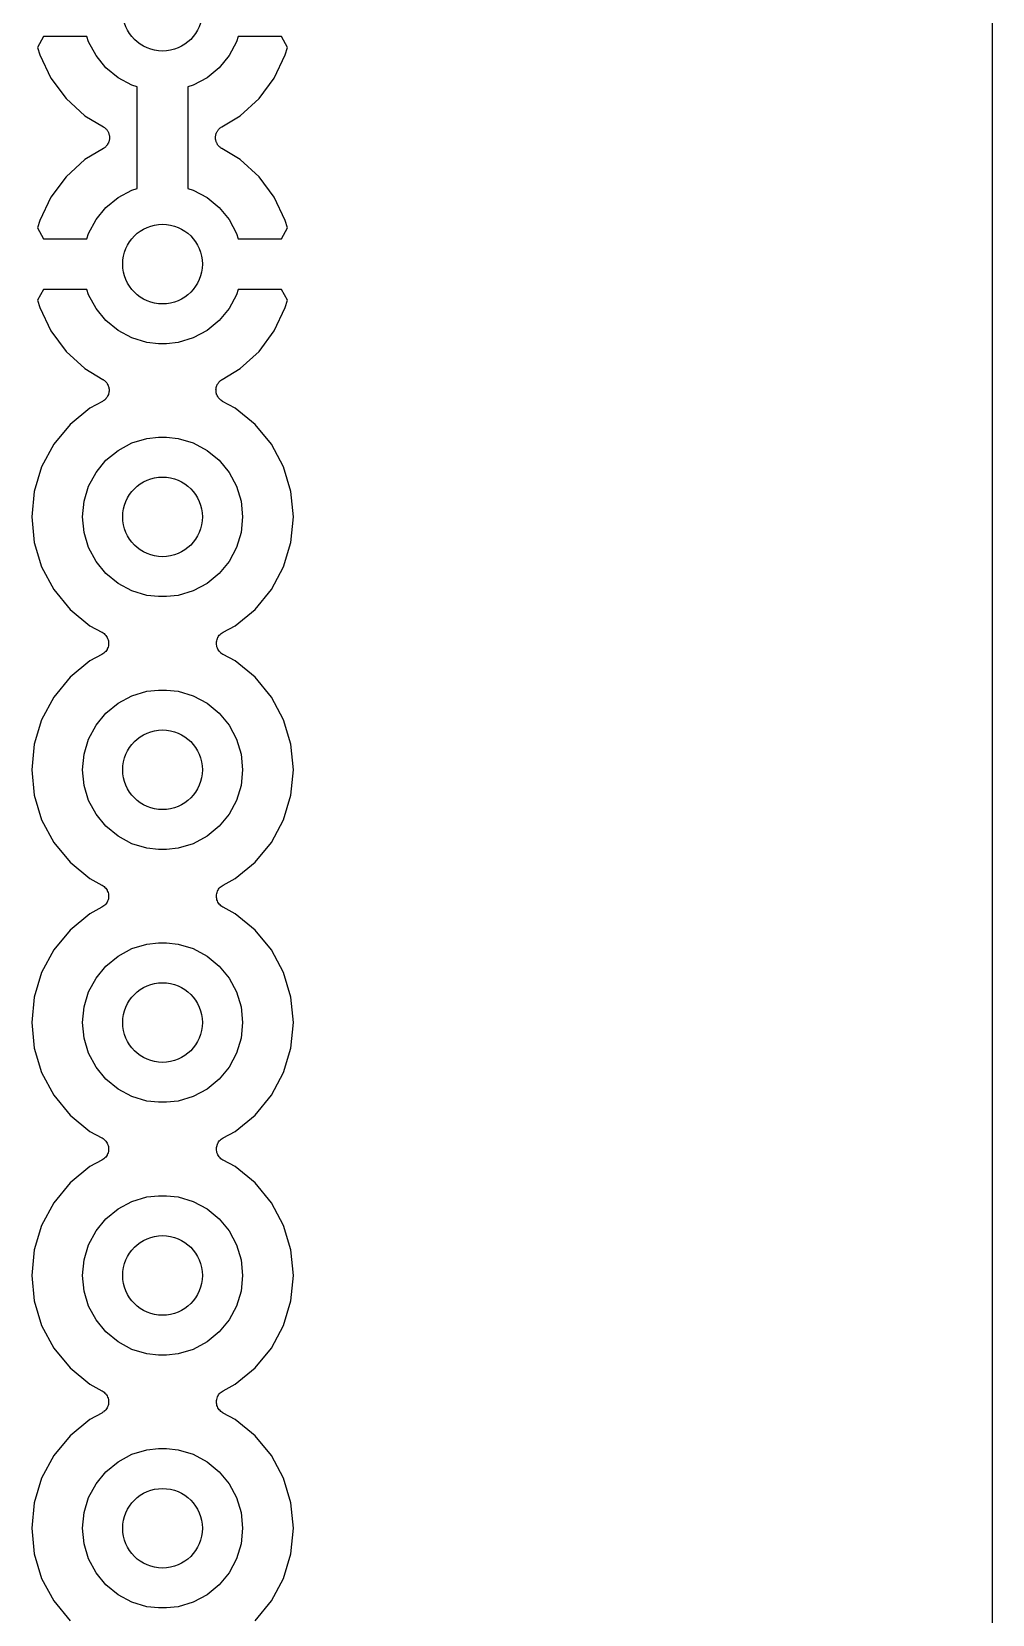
# Model space of a CAD drawing. Extents: x 102 to 177, y -151 to -48.
# Drawn here: x 167.6 to 177.24, y -106.27 to -90.38 of the extents above; entities that cross this region are included whole.
import ezdxf

# ---------------------------------------------------------------- set-up
doc = ezdxf.new("R2010")
doc.units = 0
doc.layers.add('BLACK', color=7, linetype='CONTINUOUS')

msp = doc.modelspace()

# ---------------------------------------------------------------- linework, layer by layer
at = {"layer": 'BLACK', "linetype": 'CONTINUOUS'}
for p, q in [((177.242, -47.675), (177.242, -150.445)), ((167.715, -90.424), (167.655, -90.5333)), ((168.151, -90.424), (167.715, -90.424)), ((168.167, -90.4776), (168.151, -90.424)), ((169.669, -90.424), (169.653, -90.4776)), ((170.105, -90.424), (169.669, -90.424)), ((170.165, -90.5333), (170.105, -90.424)), ((167.655, -90.5333), (167.678, -90.6073)), ((167.678, -90.6073), (167.788, -90.8418)), ((168.242, -90.6166), (168.167, -90.4776)), ((168.342, -90.7384), (168.242, -90.6166)), ((169.578, -90.6166), (169.478, -90.7384)), ((169.653, -90.4776), (169.578, -90.6166)), ((170.032, -90.8418), (170.142, -90.6073)), ((170.142, -90.6073), (170.165, -90.5333)), ((168.463, -90.8384), (168.342, -90.7384)), ((169.478, -90.7384), (169.357, -90.8384)), ((167.788, -90.8418), (167.941, -91.0477)), ((168.602, -90.9127), (168.463, -90.8384)), ((168.656, -90.9289), (168.602, -90.9127)), ((168.656, -91.9511), (168.656, -90.9289)), ((169.218, -90.9127), (169.164, -90.9289)), ((169.164, -90.9289), (169.164, -91.9511)), ((169.357, -90.8384), (169.218, -90.9127)), ((169.879, -91.0477), (170.032, -90.8418)), ((167.941, -91.0477), (168.131, -91.2199)), ((169.689, -91.2199), (169.879, -91.0477)), ((168.131, -91.2199), (168.316, -91.3311)), ((169.504, -91.3311), (169.689, -91.2199)), ((168.316, -91.3311), (168.318, -91.332)), ((168.318, -91.332), (168.322, -91.3356)), ((168.322, -91.3356), (168.327, -91.3386)), ((168.327, -91.3386), (168.332, -91.3431)), ((168.332, -91.3431), (168.338, -91.347)), ((168.338, -91.347), (168.341, -91.3515)), ((168.341, -91.3515), (168.346, -91.3554)), ((168.346, -91.3554), (168.35, -91.3607)), ((168.35, -91.3607), (168.354, -91.3656)), ((168.354, -91.3656), (168.357, -91.3707)), ((168.357, -91.3707), (168.36, -91.3754)), ((168.36, -91.3754), (168.363, -91.3814)), ((168.363, -91.3814), (168.366, -91.387)), ((168.366, -91.387), (168.368, -91.3926)), ((168.368, -91.3926), (168.371, -91.3979)), ((168.371, -91.3979), (168.372, -91.4043)), ((168.372, -91.4043), (168.374, -91.4105)), ((168.374, -91.4105), (168.375, -91.4163)), ((168.375, -91.4163), (168.377, -91.422)), ((169.444, -91.4202), (169.445, -91.4146)), ((169.445, -91.4146), (169.446, -91.4087)), ((169.446, -91.4087), (169.448, -91.4026)), ((169.448, -91.4026), (169.45, -91.3962)), ((169.45, -91.3962), (169.452, -91.391)), ((169.452, -91.391), (169.454, -91.3854)), ((169.454, -91.3854), (169.458, -91.3798)), ((169.458, -91.3798), (169.461, -91.3739)), ((169.461, -91.3739), (169.464, -91.3692)), ((169.464, -91.3692), (169.467, -91.3642)), ((169.467, -91.3642), (169.472, -91.3594)), ((169.472, -91.3594), (169.475, -91.3541)), ((169.475, -91.3541), (169.48, -91.3502)), ((169.48, -91.3502), (169.484, -91.3458)), ((169.484, -91.3458), (169.489, -91.3419)), ((169.489, -91.3419), (169.494, -91.3376)), ((169.494, -91.3376), (169.499, -91.3346)), ((169.499, -91.3346), (169.504, -91.3311)), ((168.316, -91.5489), (168.131, -91.6601)), ((168.321, -91.5454), (168.316, -91.5489)), ((168.326, -91.5424), (168.321, -91.5454)), ((168.331, -91.538), (168.326, -91.5424)), ((168.336, -91.5342), (168.331, -91.538)), ((168.34, -91.5298), (168.336, -91.5342)), ((168.345, -91.5259), (168.34, -91.5298)), ((168.348, -91.5206), (168.345, -91.5259)), ((168.353, -91.5158), (168.348, -91.5206)), ((168.356, -91.5108), (168.353, -91.5158)), ((168.359, -91.5061), (168.356, -91.5108)), ((168.362, -91.5002), (168.359, -91.5061)), ((168.366, -91.4946), (168.362, -91.5002)), ((168.368, -91.489), (168.366, -91.4946)), ((168.37, -91.4838), (168.368, -91.489)), ((168.372, -91.4774), (168.37, -91.4838)), ((168.374, -91.4713), (168.372, -91.4774)), ((168.375, -91.4654), (168.374, -91.4713)), ((168.376, -91.4598), (168.375, -91.4654)), ((168.377, -91.4532), (168.376, -91.4598)), ((168.377, -91.422), (168.377, -91.4285)), ((168.377, -91.4285), (168.378, -91.435)), ((168.378, -91.4468), (168.377, -91.4532)), ((168.378, -91.435), (168.378, -91.4409)), ((168.378, -91.4409), (168.378, -91.4468)), ((169.442, -91.4332), (169.443, -91.4268)), ((169.442, -91.4391), (169.442, -91.4332)), ((169.442, -91.445), (169.442, -91.4391)), ((169.443, -91.4515), (169.442, -91.445)), ((169.443, -91.4268), (169.444, -91.4202)), ((169.443, -91.458), (169.443, -91.4515)), ((169.445, -91.4637), (169.443, -91.458)), ((169.445, -91.4695), (169.445, -91.4637)), ((169.448, -91.4757), (169.445, -91.4695)), ((169.449, -91.4821), (169.448, -91.4757)), ((169.452, -91.4874), (169.449, -91.4821)), ((169.454, -91.493), (169.452, -91.4874)), ((169.457, -91.4986), (169.454, -91.493)), ((169.46, -91.5046), (169.457, -91.4986)), ((169.463, -91.5093), (169.46, -91.5046)), ((169.466, -91.5144), (169.463, -91.5093)), ((169.47, -91.5193), (169.466, -91.5144)), ((169.474, -91.5246), (169.47, -91.5193)), ((169.479, -91.5285), (169.474, -91.5246)), ((169.482, -91.533), (169.479, -91.5285)), ((169.488, -91.5369), (169.482, -91.533)), ((169.493, -91.5414), (169.488, -91.5369)), ((169.498, -91.5444), (169.493, -91.5414)), ((169.502, -91.548), (169.498, -91.5444)), ((169.504, -91.5489), (169.502, -91.548)), ((169.689, -91.6601), (169.504, -91.5489)), ((168.131, -91.6601), (167.941, -91.8323)), ((169.879, -91.8323), (169.689, -91.6601)), ((167.941, -91.8323), (167.788, -92.0382)), ((170.032, -92.0382), (169.879, -91.8323)), ((167.788, -92.0382), (167.678, -92.2727)), ((168.342, -92.1416), (168.463, -92.0416)), ((168.463, -92.0416), (168.602, -91.9673)), ((168.602, -91.9673), (168.656, -91.9511)), ((169.164, -91.9511), (169.218, -91.9673)), ((169.218, -91.9673), (169.357, -92.0416)), ((169.357, -92.0416), (169.478, -92.1416)), ((170.142, -92.2727), (170.032, -92.0382)), ((168.242, -92.2634), (168.342, -92.1416)), ((169.478, -92.1416), (169.578, -92.2634)), ((167.678, -92.2727), (167.655, -92.3467)), ((167.655, -92.3467), (167.715, -92.456)), ((168.167, -92.4024), (168.242, -92.2634)), ((169.578, -92.2634), (169.653, -92.4024)), ((170.105, -92.456), (170.165, -92.3467)), ((170.165, -92.3467), (170.142, -92.2727)), ((167.715, -92.456), (168.151, -92.456)), ((168.151, -92.456), (168.167, -92.4024)), ((169.653, -92.4024), (169.669, -92.456)), ((169.669, -92.456), (170.105, -92.456)), ((167.715, -92.964), (167.655, -93.0733)), ((168.151, -92.964), (167.715, -92.964)), ((168.167, -93.0176), (168.151, -92.964)), ((169.669, -92.964), (169.653, -93.0176)), ((170.105, -92.964), (169.669, -92.964)), ((170.165, -93.0733), (170.105, -92.964)), ((167.655, -93.0733), (167.678, -93.1473)), ((167.678, -93.1473), (167.788, -93.3818)), ((168.242, -93.1566), (168.167, -93.0176)), ((168.342, -93.2784), (168.242, -93.1566)), ((169.578, -93.1566), (169.478, -93.2784)), ((169.653, -93.0176), (169.578, -93.1566)), ((170.032, -93.3818), (170.142, -93.1473)), ((170.142, -93.1473), (170.165, -93.0733)), ((168.463, -93.3784), (168.342, -93.2784)), ((169.478, -93.2784), (169.357, -93.3784)), ((167.788, -93.3818), (167.941, -93.5877)), ((168.602, -93.4527), (168.463, -93.3784)), ((168.753, -93.4984), (168.602, -93.4527)), ((169.218, -93.4527), (169.067, -93.4984)), ((169.357, -93.3784), (169.218, -93.4527)), ((169.879, -93.5877), (170.032, -93.3818)), ((167.941, -93.5877), (168.131, -93.7599)), ((168.871, -93.51), (168.753, -93.4984)), ((168.949, -93.51), (168.871, -93.51)), ((169.067, -93.4984), (168.949, -93.51)), ((169.689, -93.7599), (169.879, -93.5877)), ((168.131, -93.7599), (168.312, -93.8685)), ((169.508, -93.8685), (169.689, -93.7599)), ((168.312, -93.8685), (168.314, -93.8694)), ((168.314, -93.8694), (168.321, -93.8749)), ((168.321, -93.8749), (168.328, -93.88)), ((168.328, -93.88), (168.33, -93.8824)), ((168.33, -93.8824), (168.333, -93.8845)), ((168.333, -93.8845), (168.339, -93.8912)), ((168.339, -93.8912), (168.345, -93.8976)), ((168.345, -93.8976), (168.347, -93.9005)), ((168.347, -93.9005), (168.35, -93.903)), ((168.35, -93.903), (168.354, -93.9108)), ((168.354, -93.9108), (168.359, -93.9183)), ((168.359, -93.9183), (168.36, -93.9215)), ((168.36, -93.9215), (168.362, -93.9245)), ((168.362, -93.9245), (168.365, -93.9329)), ((168.365, -93.9329), (168.368, -93.9413)), ((168.368, -93.9413), (168.369, -93.9447)), ((168.369, -93.9447), (168.37, -93.9479)), ((168.37, -93.9479), (168.371, -93.9568)), ((168.371, -93.9568), (168.373, -93.9656)), ((169.447, -93.9639), (169.449, -93.9551)), ((169.449, -93.9551), (169.45, -93.9462)), ((169.45, -93.9462), (169.451, -93.9429)), ((169.451, -93.9429), (169.452, -93.9396)), ((169.452, -93.9396), (169.456, -93.9313)), ((169.456, -93.9313), (169.459, -93.9229)), ((169.459, -93.9229), (169.46, -93.9199)), ((169.46, -93.9199), (169.462, -93.9168)), ((169.462, -93.9168), (169.467, -93.9093)), ((169.467, -93.9093), (169.471, -93.9016)), ((169.471, -93.9016), (169.474, -93.8991)), ((169.474, -93.8991), (169.476, -93.8963)), ((169.476, -93.8963), (169.482, -93.8899)), ((169.482, -93.8899), (169.488, -93.8833)), ((169.488, -93.8833), (169.491, -93.8812)), ((169.491, -93.8812), (169.493, -93.8788)), ((169.493, -93.8788), (169.501, -93.8739)), ((169.501, -93.8739), (169.508, -93.8685)), ((168.307, -94.0894), (168.18, -94.1572)), ((168.314, -94.0844), (168.307, -94.0894)), ((168.322, -94.0798), (168.314, -94.0844)), ((168.324, -94.0776), (168.322, -94.0798)), ((168.327, -94.0757), (168.324, -94.0776)), ((168.334, -94.0693), (168.327, -94.0757)), ((168.34, -94.0633), (168.334, -94.0693)), ((168.342, -94.0606), (168.34, -94.0633)), ((168.345, -94.0582), (168.342, -94.0606)), ((168.35, -94.0507), (168.345, -94.0582)), ((168.355, -94.0435), (168.35, -94.0507)), ((168.357, -94.0404), (168.355, -94.0435)), ((168.359, -94.0376), (168.357, -94.0404)), ((168.362, -94.0293), (168.359, -94.0376)), ((168.366, -94.0212), (168.362, -94.0293)), ((168.367, -94.0179), (168.366, -94.0212)), ((168.368, -94.0147), (168.367, -94.0179)), ((168.37, -94.0059), (168.368, -94.0147)), ((168.372, -93.9972), (168.37, -94.0059)), ((168.373, -93.9904), (168.372, -93.9938)), ((168.372, -93.9938), (168.372, -93.9972)), ((168.373, -93.9656), (168.373, -93.969)), ((168.373, -93.969), (168.374, -93.9724)), ((168.374, -93.9724), (168.373, -93.9814)), ((168.373, -93.9814), (168.373, -93.9904)), ((169.446, -93.9707), (169.447, -93.9673)), ((169.447, -93.9797), (169.446, -93.9707)), ((169.447, -93.9673), (169.447, -93.9639)), ((169.447, -93.9887), (169.447, -93.9797)), ((169.447, -93.992), (169.447, -93.9887)), ((169.448, -93.9954), (169.447, -93.992)), ((169.45, -94.0042), (169.448, -93.9954)), ((169.451, -94.013), (169.45, -94.0042)), ((169.453, -94.0162), (169.451, -94.013)), ((169.453, -94.0195), (169.453, -94.0162)), ((169.457, -94.0277), (169.453, -94.0195)), ((169.461, -94.036), (169.457, -94.0277)), ((169.463, -94.0389), (169.461, -94.036)), ((169.464, -94.042), (169.463, -94.0389)), ((169.469, -94.0492), (169.464, -94.042)), ((169.474, -94.0568), (169.469, -94.0492)), ((169.477, -94.0592), (169.474, -94.0568)), ((169.479, -94.062), (169.477, -94.0592)), ((169.485, -94.0681), (169.479, -94.062)), ((169.491, -94.0745), (169.485, -94.0681)), ((169.494, -94.0765), (169.491, -94.0745)), ((169.497, -94.0788), (169.494, -94.0765)), ((169.504, -94.0835), (169.497, -94.0788)), ((169.512, -94.0886), (169.504, -94.0835)), ((169.513, -94.0894), (169.512, -94.0886)), ((169.64, -94.1572), (169.513, -94.0894)), ((168.18, -94.1572), (167.981, -94.3206)), ((169.839, -94.3206), (169.64, -94.1572)), ((167.981, -94.3206), (167.817, -94.5198)), ((170.003, -94.5198), (169.839, -94.3206)), ((167.817, -94.5198), (167.696, -94.747)), ((168.342, -94.6816), (168.463, -94.5816)), ((168.463, -94.5816), (168.602, -94.5073)), ((168.602, -94.5073), (168.753, -94.4616)), ((168.753, -94.4616), (168.871, -94.45)), ((168.871, -94.45), (168.949, -94.45)), ((168.949, -94.45), (169.067, -94.4616)), ((169.067, -94.4616), (169.218, -94.5073)), ((169.218, -94.5073), (169.357, -94.5816)), ((169.357, -94.5816), (169.478, -94.6816)), ((170.124, -94.747), (170.003, -94.5198)), ((167.696, -94.747), (167.621, -94.9936)), ((168.242, -94.8034), (168.342, -94.6816)), ((169.478, -94.6816), (169.578, -94.8034)), ((170.199, -94.9936), (170.124, -94.747)), ((168.167, -94.9424), (168.242, -94.8034)), ((169.578, -94.8034), (169.653, -94.9424)), ((167.621, -94.9936), (167.596, -95.25)), ((168.122, -95.0932), (168.167, -94.9424)), ((169.653, -94.9424), (169.698, -95.0932)), ((170.224, -95.25), (170.199, -94.9936)), ((168.106, -95.25), (168.122, -95.0932)), ((169.698, -95.0932), (169.714, -95.25)), ((167.596, -95.25), (167.621, -95.5064)), ((168.122, -95.4068), (168.106, -95.25)), ((169.714, -95.25), (169.698, -95.4068)), ((170.199, -95.5064), (170.224, -95.25)), ((167.621, -95.5064), (167.696, -95.753)), ((168.167, -95.5576), (168.122, -95.4068)), ((169.698, -95.4068), (169.653, -95.5576)), ((170.124, -95.753), (170.199, -95.5064)), ((168.242, -95.6966), (168.167, -95.5576)), ((168.342, -95.8184), (168.242, -95.6966)), ((169.578, -95.6966), (169.478, -95.8184)), ((169.653, -95.5576), (169.578, -95.6966)), ((167.696, -95.753), (167.817, -95.9802)), ((168.463, -95.9184), (168.342, -95.8184)), ((169.478, -95.8184), (169.357, -95.9184)), ((170.003, -95.9802), (170.124, -95.753)), ((167.817, -95.9802), (167.981, -96.1794)), ((168.602, -95.9927), (168.463, -95.9184)), ((168.753, -96.0384), (168.602, -95.9927)), ((169.218, -95.9927), (169.067, -96.0384)), ((169.357, -95.9184), (169.218, -95.9927)), ((169.839, -96.1794), (170.003, -95.9802)), ((167.981, -96.1794), (168.18, -96.3428)), ((168.871, -96.05), (168.753, -96.0384)), ((168.949, -96.05), (168.871, -96.05)), ((169.067, -96.0384), (168.949, -96.05)), ((169.64, -96.3428), (169.839, -96.1794)), ((168.18, -96.3428), (168.302, -96.408)), ((169.518, -96.408), (169.64, -96.3428)), ((168.302, -96.408), (168.303, -96.4086)), ((168.303, -96.4086), (168.303, -96.4086)), ((168.303, -96.4086), (168.303, -96.4086)), ((168.303, -96.4086), (168.303, -96.4088)), ((168.303, -96.4088), (168.313, -96.4157)), ((168.313, -96.4157), (168.323, -96.4225)), ((168.323, -96.4225), (168.323, -96.4227)), ((168.323, -96.4227), (168.324, -96.4229)), ((168.324, -96.4229), (168.332, -96.4316)), ((168.332, -96.4316), (168.341, -96.4402)), ((168.341, -96.4402), (168.341, -96.4404)), ((168.341, -96.4404), (168.341, -96.4406)), ((168.341, -96.4406), (168.348, -96.4507)), ((168.348, -96.4507), (168.354, -96.4609)), ((168.354, -96.4609), (168.354, -96.4612)), ((168.354, -96.4612), (168.355, -96.4614)), ((168.355, -96.4614), (168.359, -96.4725)), ((168.359, -96.4725), (168.364, -96.4839)), ((168.364, -96.4839), (168.364, -96.4842)), ((168.364, -96.4842), (168.364, -96.4844)), ((168.364, -96.4844), (168.366, -96.4963)), ((168.366, -96.4963), (168.368, -96.5082)), ((169.452, -96.5065), (169.454, -96.4946)), ((169.452, -96.5067), (169.452, -96.5065)), ((169.452, -96.507), (169.452, -96.5067)), ((169.452, -96.5192), (169.452, -96.507)), ((169.454, -96.4946), (169.457, -96.4827)), ((169.457, -96.4822), (169.462, -96.471)), ((169.457, -96.4825), (169.457, -96.4822)), ((169.457, -96.4827), (169.457, -96.4825)), ((169.462, -96.471), (169.466, -96.4598)), ((169.466, -96.4596), (169.467, -96.4594)), ((169.466, -96.4598), (169.466, -96.4596)), ((169.467, -96.4594), (169.473, -96.4493)), ((169.473, -96.4493), (169.48, -96.4393)), ((169.48, -96.4388), (169.489, -96.4302)), ((169.48, -96.4391), (169.48, -96.4388)), ((169.48, -96.4393), (169.48, -96.4391)), ((169.489, -96.4302), (169.498, -96.4218)), ((169.498, -96.4214), (169.508, -96.4146)), ((169.498, -96.4216), (169.498, -96.4214)), ((169.498, -96.4218), (169.498, -96.4216)), ((169.508, -96.4146), (169.518, -96.408)), ((168.302, -96.632), (168.18, -96.6972)), ((168.312, -96.6253), (168.302, -96.632)), ((168.322, -96.6186), (168.312, -96.6253)), ((168.331, -96.6098), (168.322, -96.6182)), ((168.322, -96.6182), (168.322, -96.6184)), ((168.322, -96.6184), (168.322, -96.6186)), ((168.34, -96.6012), (168.331, -96.6098)), ((168.347, -96.5908), (168.34, -96.6007)), ((168.34, -96.6007), (168.34, -96.6009)), ((168.34, -96.6009), (168.34, -96.6012)), ((168.353, -96.5806), (168.347, -96.5908)), ((168.354, -96.5804), (168.353, -96.5806)), ((168.358, -96.569), (168.354, -96.5802)), ((168.354, -96.5802), (168.354, -96.5804)), ((168.363, -96.5578), (168.358, -96.569)), ((168.366, -96.5453), (168.363, -96.5573)), ((168.363, -96.5573), (168.363, -96.5575)), ((168.363, -96.5575), (168.363, -96.5578)), ((168.368, -96.5336), (168.366, -96.5453)), ((168.368, -96.5082), (168.368, -96.5085)), ((168.368, -96.5085), (168.368, -96.5088)), ((168.368, -96.5088), (168.368, -96.521)), ((168.368, -96.521), (168.368, -96.533)), ((168.368, -96.533), (168.368, -96.5333)), ((168.368, -96.5333), (168.368, -96.5336)), ((169.452, -96.5312), (169.452, -96.5192)), ((169.452, -96.5315), (169.452, -96.5312)), ((169.452, -96.5318), (169.452, -96.5315)), ((169.454, -96.5437), (169.452, -96.5318)), ((169.456, -96.5556), (169.454, -96.5437)), ((169.456, -96.5559), (169.456, -96.5556)), ((169.456, -96.5561), (169.456, -96.5559)), ((169.461, -96.5674), (169.456, -96.5561)), ((169.465, -96.5786), (169.461, -96.5674)), ((169.466, -96.5788), (169.465, -96.5786)), ((169.466, -96.5791), (169.466, -96.5788)), ((169.472, -96.5892), (169.466, -96.5791)), ((169.479, -96.5994), (169.472, -96.5892)), ((169.479, -96.5996), (169.479, -96.5994)), ((169.479, -96.5998), (169.479, -96.5996)), ((169.488, -96.6084), (169.479, -96.5998)), ((169.496, -96.6171), (169.488, -96.6084)), ((169.497, -96.6173), (169.496, -96.6171)), ((169.497, -96.6175), (169.497, -96.6173)), ((169.507, -96.6243), (169.497, -96.6175)), ((169.517, -96.6312), (169.507, -96.6243)), ((169.517, -96.6314), (169.517, -96.6312)), ((169.518, -96.632), (169.517, -96.6314)), ((169.517, -96.6314), (169.517, -96.6314)), ((169.517, -96.6314), (169.517, -96.6314)), ((169.64, -96.6972), (169.518, -96.632)), ((168.18, -96.6972), (167.981, -96.8606)), ((169.839, -96.8606), (169.64, -96.6972)), ((167.981, -96.8606), (167.817, -97.0598)), ((170.003, -97.0598), (169.839, -96.8606)), ((167.817, -97.0598), (167.696, -97.287)), ((168.342, -97.2216), (168.463, -97.1216)), ((168.463, -97.1216), (168.602, -97.0473)), ((168.602, -97.0473), (168.753, -97.0016)), ((168.753, -97.0016), (168.871, -96.99)), ((168.871, -96.99), (168.949, -96.99)), ((168.949, -96.99), (169.067, -97.0016)), ((169.067, -97.0016), (169.218, -97.0473)), ((169.218, -97.0473), (169.357, -97.1216)), ((169.357, -97.1216), (169.478, -97.2216)), ((170.124, -97.287), (170.003, -97.0598)), ((167.696, -97.287), (167.621, -97.5336)), ((168.242, -97.3434), (168.342, -97.2216)), ((169.478, -97.2216), (169.578, -97.3434)), ((170.199, -97.5336), (170.124, -97.287)), ((168.167, -97.4824), (168.242, -97.3434)), ((169.578, -97.3434), (169.653, -97.4824)), ((167.621, -97.5336), (167.596, -97.79)), ((168.122, -97.6332), (168.167, -97.4824)), ((169.653, -97.4824), (169.698, -97.6332)), ((170.224, -97.79), (170.199, -97.5336)), ((168.106, -97.79), (168.122, -97.6332)), ((169.698, -97.6332), (169.714, -97.79)), ((167.596, -97.79), (167.621, -98.0464)), ((168.122, -97.9468), (168.106, -97.79)), ((169.714, -97.79), (169.698, -97.9468)), ((170.199, -98.0464), (170.224, -97.79)), ((167.621, -98.0464), (167.696, -98.293)), ((168.167, -98.0976), (168.122, -97.9468)), ((169.698, -97.9468), (169.653, -98.0976)), ((170.124, -98.293), (170.199, -98.0464)), ((168.242, -98.2366), (168.167, -98.0976)), ((168.342, -98.3584), (168.242, -98.2366)), ((169.578, -98.2366), (169.478, -98.3584)), ((169.653, -98.0976), (169.578, -98.2366)), ((167.696, -98.293), (167.817, -98.5202)), ((168.463, -98.4584), (168.342, -98.3584)), ((169.478, -98.3584), (169.357, -98.4584)), ((170.003, -98.5202), (170.124, -98.293)), ((167.817, -98.5202), (167.981, -98.7194)), ((168.602, -98.5327), (168.463, -98.4584)), ((168.753, -98.5784), (168.602, -98.5327)), ((169.218, -98.5327), (169.067, -98.5784)), ((169.357, -98.4584), (169.218, -98.5327)), ((169.839, -98.7194), (170.003, -98.5202)), ((167.981, -98.7194), (168.18, -98.8828)), ((168.871, -98.59), (168.753, -98.5784)), ((168.949, -98.59), (168.871, -98.59)), ((169.067, -98.5784), (168.949, -98.59)), ((169.64, -98.8828), (169.839, -98.7194)), ((168.18, -98.8828), (168.302, -98.948)), ((169.518, -98.948), (169.64, -98.8828)), ((168.302, -98.948), (168.303, -98.9486)), ((168.303, -98.9486), (168.303, -98.9486)), ((168.303, -98.9486), (168.303, -98.9486)), ((168.303, -98.9486), (168.303, -98.9488)), ((168.303, -98.9488), (168.313, -98.9557)), ((168.313, -98.9557), (168.323, -98.9625)), ((168.323, -98.9625), (168.323, -98.9627)), ((168.323, -98.9627), (168.324, -98.9629)), ((168.324, -98.9629), (168.332, -98.9716)), ((168.332, -98.9716), (168.341, -98.9802)), ((168.341, -98.9802), (168.341, -98.9804)), ((168.341, -98.9804), (168.341, -98.9806)), ((168.341, -98.9806), (168.348, -98.9907)), ((168.348, -98.9907), (168.354, -99.0009)), ((168.354, -99.0009), (168.354, -99.0012)), ((168.354, -99.0012), (168.355, -99.0014)), ((168.355, -99.0014), (168.359, -99.0125)), ((168.359, -99.0125), (168.364, -99.0239)), ((168.364, -99.0239), (168.364, -99.0242)), ((168.364, -99.0242), (168.364, -99.0244)), ((168.364, -99.0244), (168.366, -99.0363)), ((168.366, -99.0363), (168.368, -99.0482)), ((168.368, -99.0482), (168.368, -99.0485)), ((168.368, -99.0485), (168.368, -99.0488)), ((168.368, -99.0488), (168.368, -99.061)), ((169.452, -99.0464), (169.454, -99.0346)), ((169.452, -99.0467), (169.452, -99.0464)), ((169.452, -99.047), (169.452, -99.0467)), ((169.452, -99.0592), (169.452, -99.047)), ((169.454, -99.0346), (169.457, -99.0227)), ((169.457, -99.0222), (169.462, -99.011)), ((169.457, -99.0225), (169.457, -99.0222)), ((169.457, -99.0227), (169.457, -99.0225)), ((169.462, -99.011), (169.466, -98.9998)), ((169.466, -98.9996), (169.467, -98.9994)), ((169.466, -98.9998), (169.466, -98.9996)), ((169.467, -98.9994), (169.473, -98.9893)), ((169.473, -98.9893), (169.48, -98.9793)), ((169.48, -98.9788), (169.489, -98.9702)), ((169.48, -98.9791), (169.48, -98.9788)), ((169.48, -98.9793), (169.48, -98.9791)), ((169.489, -98.9702), (169.498, -98.9618)), ((169.498, -98.9614), (169.508, -98.9546)), ((169.498, -98.9616), (169.498, -98.9614)), ((169.498, -98.9618), (169.498, -98.9616)), ((169.508, -98.9546), (169.518, -98.948)), ((168.302, -99.172), (168.18, -99.2372)), ((168.312, -99.1653), (168.302, -99.172)), ((168.322, -99.1586), (168.312, -99.1653)), ((168.331, -99.1498), (168.322, -99.1582)), ((168.322, -99.1582), (168.322, -99.1584)), ((168.322, -99.1584), (168.322, -99.1586)), ((168.34, -99.1412), (168.331, -99.1498)), ((168.347, -99.1308), (168.34, -99.1407)), ((168.34, -99.1407), (168.34, -99.1409)), ((168.34, -99.1409), (168.34, -99.1412)), ((168.353, -99.1206), (168.347, -99.1308)), ((168.354, -99.1204), (168.353, -99.1206)), ((168.358, -99.109), (168.354, -99.1202)), ((168.354, -99.1202), (168.354, -99.1204)), ((168.363, -99.0978), (168.358, -99.109)), ((168.366, -99.0853), (168.363, -99.0973)), ((168.363, -99.0973), (168.363, -99.0975)), ((168.363, -99.0975), (168.363, -99.0978)), ((168.368, -99.0736), (168.366, -99.0853)), ((168.368, -99.061), (168.368, -99.073)), ((168.368, -99.073), (168.368, -99.0733)), ((168.368, -99.0733), (168.368, -99.0736)), ((169.452, -99.0712), (169.452, -99.0592)), ((169.452, -99.0715), (169.452, -99.0712)), ((169.452, -99.0718), (169.452, -99.0715)), ((169.454, -99.0837), (169.452, -99.0718)), ((169.456, -99.0956), (169.454, -99.0837)), ((169.456, -99.0959), (169.456, -99.0956)), ((169.456, -99.0961), (169.456, -99.0959)), ((169.461, -99.1074), (169.456, -99.0961)), ((169.465, -99.1186), (169.461, -99.1074)), ((169.466, -99.1188), (169.465, -99.1186)), ((169.466, -99.1191), (169.466, -99.1188)), ((169.472, -99.1292), (169.466, -99.1191)), ((169.479, -99.1394), (169.472, -99.1292)), ((169.479, -99.1396), (169.479, -99.1394)), ((169.479, -99.1398), (169.479, -99.1396)), ((169.488, -99.1484), (169.479, -99.1398)), ((169.496, -99.1571), (169.488, -99.1484)), ((169.497, -99.1573), (169.496, -99.1571)), ((169.497, -99.1575), (169.497, -99.1573)), ((169.507, -99.1643), (169.497, -99.1575)), ((169.517, -99.1712), (169.507, -99.1643)), ((169.517, -99.1714), (169.517, -99.1712)), ((169.518, -99.172), (169.517, -99.1714)), ((169.517, -99.1714), (169.517, -99.1714)), ((169.517, -99.1714), (169.517, -99.1714)), ((169.64, -99.2372), (169.518, -99.172)), ((168.18, -99.2372), (167.981, -99.4006)), ((169.839, -99.4006), (169.64, -99.2372)), ((167.981, -99.4006), (167.817, -99.5998)), ((170.003, -99.5998), (169.839, -99.4006)), ((167.817, -99.5998), (167.696, -99.827)), ((168.342, -99.7616), (168.463, -99.6616)), ((168.463, -99.6616), (168.602, -99.5873)), ((168.602, -99.5873), (168.753, -99.5416)), ((168.753, -99.5416), (168.871, -99.53)), ((168.871, -99.53), (168.949, -99.53)), ((168.949, -99.53), (169.067, -99.5416)), ((169.067, -99.5416), (169.218, -99.5873)), ((169.218, -99.5873), (169.357, -99.6616)), ((169.357, -99.6616), (169.478, -99.7616)), ((170.124, -99.827), (170.003, -99.5998)), ((167.696, -99.827), (167.621, -100.074)), ((168.242, -99.8834), (168.342, -99.7616)), ((169.478, -99.7616), (169.578, -99.8834)), ((170.199, -100.074), (170.124, -99.827)), ((168.167, -100.022), (168.242, -99.8834)), ((169.578, -99.8834), (169.653, -100.022)), ((167.621, -100.074), (167.596, -100.33)), ((168.122, -100.173), (168.167, -100.022)), ((169.653, -100.022), (169.698, -100.173)), ((170.224, -100.33), (170.199, -100.074)), ((168.106, -100.33), (168.122, -100.173)), ((169.698, -100.173), (169.714, -100.33)), ((167.596, -100.33), (167.621, -100.586)), ((168.122, -100.487), (168.106, -100.33)), ((169.714, -100.33), (169.698, -100.487)), ((170.199, -100.586), (170.224, -100.33)), ((167.621, -100.586), (167.696, -100.833)), ((168.167, -100.638), (168.122, -100.487)), ((168.242, -100.777), (168.167, -100.638)), ((169.653, -100.638), (169.578, -100.777)), ((169.698, -100.487), (169.653, -100.638)), ((170.124, -100.833), (170.199, -100.586)), ((168.342, -100.898), (168.242, -100.777)), ((169.578, -100.777), (169.478, -100.898)), ((167.696, -100.833), (167.817, -101.06)), ((168.463, -100.998), (168.342, -100.898)), ((169.478, -100.898), (169.357, -100.998)), ((170.003, -101.06), (170.124, -100.833)), ((167.817, -101.06), (167.981, -101.259)), ((168.602, -101.073), (168.463, -100.998)), ((168.753, -101.118), (168.602, -101.073)), ((168.871, -101.13), (168.753, -101.118)), ((169.067, -101.118), (168.949, -101.13)), ((169.218, -101.073), (169.067, -101.118)), ((169.357, -100.998), (169.218, -101.073)), ((169.839, -101.259), (170.003, -101.06)), ((167.981, -101.259), (168.18, -101.423)), ((168.949, -101.13), (168.871, -101.13)), ((169.64, -101.423), (169.839, -101.259)), ((168.18, -101.423), (168.302, -101.488)), ((169.518, -101.488), (169.64, -101.423)), ((168.302, -101.488), (168.303, -101.489)), ((168.303, -101.489), (168.303, -101.489)), ((168.303, -101.489), (168.303, -101.489)), ((168.303, -101.489), (168.303, -101.489)), ((168.303, -101.489), (168.313, -101.496)), ((168.313, -101.496), (168.323, -101.503)), ((168.323, -101.503), (168.323, -101.503)), ((168.323, -101.503), (168.324, -101.503)), ((168.324, -101.503), (168.332, -101.512)), ((168.332, -101.512), (168.341, -101.52)), ((168.341, -101.52), (168.341, -101.52)), ((168.341, -101.52), (168.341, -101.521)), ((168.341, -101.521), (168.348, -101.531)), ((168.348, -101.531), (168.354, -101.541)), ((168.354, -101.541), (168.354, -101.541)), ((168.354, -101.541), (168.355, -101.541)), ((168.355, -101.541), (168.359, -101.552)), ((168.359, -101.552), (168.364, -101.564)), ((168.364, -101.564), (168.364, -101.564)), ((168.364, -101.564), (168.364, -101.564)), ((168.364, -101.564), (168.366, -101.576)), ((168.366, -101.576), (168.368, -101.588)), ((168.368, -101.588), (168.368, -101.588)), ((168.368, -101.588), (168.368, -101.589)), ((168.368, -101.589), (168.368, -101.601)), ((169.452, -101.586), (169.454, -101.575)), ((169.452, -101.587), (169.452, -101.586)), ((169.452, -101.599), (169.452, -101.587)), ((169.452, -101.587), (169.452, -101.587)), ((169.454, -101.575), (169.457, -101.563)), ((169.457, -101.562), (169.462, -101.551)), ((169.457, -101.563), (169.457, -101.562)), ((169.457, -101.562), (169.457, -101.562)), ((169.462, -101.551), (169.466, -101.54)), ((169.466, -101.54), (169.467, -101.539)), ((169.466, -101.54), (169.466, -101.54)), ((169.467, -101.539), (169.473, -101.529)), ((169.473, -101.529), (169.48, -101.519)), ((169.48, -101.519), (169.489, -101.51)), ((169.48, -101.519), (169.48, -101.519)), ((169.48, -101.519), (169.48, -101.519)), ((169.489, -101.51), (169.498, -101.502)), ((169.498, -101.501), (169.508, -101.495)), ((169.498, -101.502), (169.498, -101.501)), ((169.498, -101.502), (169.498, -101.502)), ((169.508, -101.495), (169.518, -101.488)), ((168.302, -101.712), (168.18, -101.777)), ((168.312, -101.705), (168.302, -101.712)), ((168.322, -101.699), (168.312, -101.705)), ((168.331, -101.69), (168.322, -101.698)), ((168.322, -101.698), (168.322, -101.698)), ((168.322, -101.698), (168.322, -101.699)), ((168.34, -101.681), (168.331, -101.69)), ((168.347, -101.671), (168.34, -101.681)), ((168.34, -101.681), (168.34, -101.681)), ((168.34, -101.681), (168.34, -101.681)), ((168.353, -101.661), (168.347, -101.671)), ((168.354, -101.66), (168.353, -101.661)), ((168.358, -101.649), (168.354, -101.66)), ((168.354, -101.66), (168.354, -101.66)), ((168.363, -101.638), (168.358, -101.649)), ((168.366, -101.625), (168.363, -101.637)), ((168.363, -101.637), (168.363, -101.638)), ((168.363, -101.638), (168.363, -101.638)), ((168.368, -101.614), (168.366, -101.625)), ((168.368, -101.601), (168.368, -101.613)), ((168.368, -101.613), (168.368, -101.613)), ((168.368, -101.613), (168.368, -101.614)), ((169.452, -101.611), (169.452, -101.599)), ((169.452, -101.612), (169.452, -101.611)), ((169.454, -101.624), (169.452, -101.612)), ((169.452, -101.612), (169.452, -101.612)), ((169.456, -101.636), (169.454, -101.624)), ((169.461, -101.647), (169.456, -101.636)), ((169.456, -101.636), (169.456, -101.636)), ((169.456, -101.636), (169.456, -101.636)), ((169.465, -101.659), (169.461, -101.647)), ((169.466, -101.659), (169.465, -101.659)), ((169.472, -101.669), (169.466, -101.659)), ((169.466, -101.659), (169.466, -101.659)), ((169.479, -101.679), (169.472, -101.669)), ((169.479, -101.68), (169.479, -101.679)), ((169.488, -101.688), (169.479, -101.68)), ((169.479, -101.68), (169.479, -101.68)), ((169.496, -101.697), (169.488, -101.688)), ((169.497, -101.697), (169.496, -101.697)), ((169.507, -101.704), (169.497, -101.697)), ((169.497, -101.697), (169.497, -101.697)), ((169.517, -101.711), (169.507, -101.704)), ((169.518, -101.712), (169.517, -101.711)), ((169.517, -101.711), (169.517, -101.711)), ((169.517, -101.711), (169.517, -101.711)), ((169.517, -101.711), (169.517, -101.711)), ((169.64, -101.777), (169.518, -101.712)), ((168.18, -101.777), (167.981, -101.941)), ((169.839, -101.941), (169.64, -101.777)), ((167.981, -101.941), (167.817, -102.14)), ((168.753, -102.082), (168.871, -102.07)), ((168.871, -102.07), (168.949, -102.07)), ((168.949, -102.07), (169.067, -102.082)), ((170.003, -102.14), (169.839, -101.941)), ((167.817, -102.14), (167.696, -102.367)), ((168.342, -102.302), (168.463, -102.202)), ((168.463, -102.202), (168.602, -102.127)), ((168.602, -102.127), (168.753, -102.082)), ((169.067, -102.082), (169.218, -102.127)), ((169.218, -102.127), (169.357, -102.202)), ((169.357, -102.202), (169.478, -102.302)), ((170.124, -102.367), (170.003, -102.14)), ((167.696, -102.367), (167.621, -102.614)), ((168.242, -102.423), (168.342, -102.302)), ((169.478, -102.302), (169.578, -102.423)), ((170.199, -102.614), (170.124, -102.367)), ((168.167, -102.562), (168.242, -102.423)), ((169.578, -102.423), (169.653, -102.562)), ((167.621, -102.614), (167.596, -102.87)), ((168.122, -102.713), (168.167, -102.562)), ((169.653, -102.562), (169.698, -102.713)), ((170.224, -102.87), (170.199, -102.614)), ((168.106, -102.87), (168.122, -102.713)), ((169.698, -102.713), (169.714, -102.87)), ((167.596, -102.87), (167.621, -103.126)), ((168.122, -103.027), (168.106, -102.87)), ((169.714, -102.87), (169.698, -103.027)), ((170.199, -103.126), (170.224, -102.87)), ((167.621, -103.126), (167.696, -103.373)), ((168.167, -103.178), (168.122, -103.027)), ((168.242, -103.317), (168.167, -103.178)), ((169.653, -103.178), (169.578, -103.317)), ((169.698, -103.027), (169.653, -103.178)), ((170.124, -103.373), (170.199, -103.126)), ((168.342, -103.438), (168.242, -103.317)), ((169.578, -103.317), (169.478, -103.438)), ((167.696, -103.373), (167.817, -103.6)), ((168.463, -103.538), (168.342, -103.438)), ((169.478, -103.438), (169.357, -103.538)), ((170.003, -103.6), (170.124, -103.373)), ((167.817, -103.6), (167.981, -103.799)), ((168.602, -103.613), (168.463, -103.538)), ((168.753, -103.658), (168.602, -103.613)), ((168.871, -103.67), (168.753, -103.658)), ((169.067, -103.658), (168.949, -103.67)), ((169.218, -103.613), (169.067, -103.658)), ((169.357, -103.538), (169.218, -103.613)), ((169.839, -103.799), (170.003, -103.6)), ((167.981, -103.799), (168.18, -103.963)), ((168.949, -103.67), (168.871, -103.67)), ((169.64, -103.963), (169.839, -103.799)), ((168.18, -103.963), (168.302, -104.028)), ((169.518, -104.028), (169.64, -103.963)), ((168.302, -104.028), (168.303, -104.029)), ((168.303, -104.029), (168.303, -104.029)), ((168.303, -104.029), (168.303, -104.029)), ((168.303, -104.029), (168.303, -104.029)), ((168.303, -104.029), (168.313, -104.036)), ((168.313, -104.036), (168.323, -104.043)), ((168.323, -104.043), (168.323, -104.043)), ((168.323, -104.043), (168.324, -104.043)), ((168.324, -104.043), (168.332, -104.052)), ((168.332, -104.052), (168.341, -104.06)), ((168.341, -104.06), (168.341, -104.06)), ((168.341, -104.06), (168.341, -104.061)), ((168.341, -104.061), (168.348, -104.071)), ((168.348, -104.071), (168.354, -104.081)), ((168.354, -104.081), (168.354, -104.081)), ((168.354, -104.081), (168.355, -104.081)), ((168.355, -104.081), (168.359, -104.092)), ((168.359, -104.092), (168.364, -104.104)), ((168.364, -104.104), (168.364, -104.104)), ((168.364, -104.104), (168.364, -104.104)), ((168.364, -104.104), (168.366, -104.116)), ((168.366, -104.116), (168.368, -104.128)), ((168.368, -104.128), (168.368, -104.128)), ((168.368, -104.128), (168.368, -104.129)), ((168.368, -104.129), (168.368, -104.141)), ((169.452, -104.126), (169.454, -104.115)), ((169.452, -104.127), (169.452, -104.126)), ((169.452, -104.139), (169.452, -104.127)), ((169.452, -104.127), (169.452, -104.127)), ((169.452, -104.151), (169.452, -104.139)), ((169.454, -104.115), (169.457, -104.103)), ((169.457, -104.102), (169.462, -104.091)), ((169.457, -104.103), (169.457, -104.102)), ((169.457, -104.102), (169.457, -104.102)), ((169.462, -104.091), (169.466, -104.08)), ((169.466, -104.08), (169.467, -104.079)), ((169.466, -104.08), (169.466, -104.08)), ((169.467, -104.079), (169.473, -104.069)), ((169.473, -104.069), (169.48, -104.059)), ((169.48, -104.059), (169.489, -104.05)), ((169.48, -104.059), (169.48, -104.059)), ((169.48, -104.059), (169.48, -104.059)), ((169.489, -104.05), (169.498, -104.042)), ((169.498, -104.041), (169.508, -104.035)), ((169.498, -104.042), (169.498, -104.041)), ((169.498, -104.042), (169.498, -104.042)), ((169.508, -104.035), (169.518, -104.028)), ((168.302, -104.252), (168.18, -104.317)), ((168.312, -104.245), (168.302, -104.252)), ((168.322, -104.239), (168.312, -104.245)), ((168.331, -104.23), (168.322, -104.238)), ((168.322, -104.238), (168.322, -104.238)), ((168.322, -104.238), (168.322, -104.239)), ((168.34, -104.221), (168.331, -104.23)), ((168.347, -104.211), (168.34, -104.221)), ((168.34, -104.221), (168.34, -104.221)), ((168.34, -104.221), (168.34, -104.221)), ((168.353, -104.201), (168.347, -104.211)), ((168.354, -104.2), (168.353, -104.201)), ((168.358, -104.189), (168.354, -104.2)), ((168.354, -104.2), (168.354, -104.2)), ((168.363, -104.178), (168.358, -104.189)), ((168.366, -104.165), (168.363, -104.177)), ((168.363, -104.177), (168.363, -104.178)), ((168.363, -104.178), (168.363, -104.178)), ((168.368, -104.154), (168.366, -104.165)), ((168.368, -104.141), (168.368, -104.153)), ((168.368, -104.153), (168.368, -104.153)), ((168.368, -104.153), (168.368, -104.154)), ((169.452, -104.152), (169.452, -104.151)), ((169.454, -104.164), (169.452, -104.152)), ((169.452, -104.152), (169.452, -104.152)), ((169.456, -104.176), (169.454, -104.164)), ((169.461, -104.187), (169.456, -104.176)), ((169.456, -104.176), (169.456, -104.176)), ((169.456, -104.176), (169.456, -104.176)), ((169.465, -104.199), (169.461, -104.187)), ((169.466, -104.199), (169.465, -104.199)), ((169.472, -104.209), (169.466, -104.199)), ((169.466, -104.199), (169.466, -104.199)), ((169.479, -104.219), (169.472, -104.209)), ((169.479, -104.22), (169.479, -104.219)), ((169.488, -104.228), (169.479, -104.22)), ((169.479, -104.22), (169.479, -104.22)), ((169.496, -104.237), (169.488, -104.228)), ((169.497, -104.237), (169.496, -104.237)), ((169.507, -104.244), (169.497, -104.237)), ((169.497, -104.237), (169.497, -104.237)), ((169.517, -104.251), (169.507, -104.244)), ((169.518, -104.252), (169.517, -104.251)), ((169.517, -104.251), (169.517, -104.251)), ((169.517, -104.251), (169.517, -104.251)), ((169.517, -104.251), (169.517, -104.251)), ((169.64, -104.317), (169.518, -104.252)), ((168.18, -104.317), (167.981, -104.481)), ((169.839, -104.481), (169.64, -104.317)), ((167.981, -104.481), (167.817, -104.68)), ((168.753, -104.622), (168.871, -104.61)), ((168.871, -104.61), (168.949, -104.61)), ((168.949, -104.61), (169.067, -104.622)), ((170.003, -104.68), (169.839, -104.481)), ((167.817, -104.68), (167.696, -104.907)), ((168.342, -104.842), (168.463, -104.742)), ((168.463, -104.742), (168.602, -104.667)), ((168.602, -104.667), (168.753, -104.622)), ((169.067, -104.622), (169.218, -104.667)), ((169.218, -104.667), (169.357, -104.742)), ((169.357, -104.742), (169.478, -104.842)), ((170.124, -104.907), (170.003, -104.68)), ((167.696, -104.907), (167.621, -105.154)), ((168.242, -104.963), (168.342, -104.842)), ((169.478, -104.842), (169.578, -104.963)), ((170.199, -105.154), (170.124, -104.907)), ((168.167, -105.102), (168.242, -104.963)), ((169.578, -104.963), (169.653, -105.102)), ((167.621, -105.154), (167.596, -105.41)), ((168.122, -105.253), (168.167, -105.102)), ((169.653, -105.102), (169.698, -105.253)), ((170.224, -105.41), (170.199, -105.154)), ((167.596, -105.41), (167.621, -105.666)), ((168.106, -105.41), (168.122, -105.253)), ((168.122, -105.567), (168.106, -105.41)), ((169.698, -105.253), (169.714, -105.41)), ((169.714, -105.41), (169.698, -105.567)), ((170.199, -105.666), (170.224, -105.41)), ((168.167, -105.718), (168.122, -105.567)), ((169.698, -105.567), (169.653, -105.718)), ((167.621, -105.666), (167.696, -105.913)), ((168.242, -105.857), (168.167, -105.718)), ((169.653, -105.718), (169.578, -105.857)), ((170.124, -105.913), (170.199, -105.666)), ((168.342, -105.978), (168.242, -105.857)), ((169.578, -105.857), (169.478, -105.978)), ((167.696, -105.913), (167.817, -106.14)), ((168.463, -106.078), (168.342, -105.978)), ((169.478, -105.978), (169.357, -106.078)), ((170.003, -106.14), (170.124, -105.913)), ((167.817, -106.14), (167.981, -106.339)), ((168.602, -106.153), (168.463, -106.078)), ((168.753, -106.198), (168.602, -106.153)), ((168.871, -106.21), (168.753, -106.198)), ((169.067, -106.198), (168.949, -106.21)), ((169.218, -106.153), (169.067, -106.198)), ((169.357, -106.078), (169.218, -106.153)), ((169.839, -106.339), (170.003, -106.14)), ((168.949, -106.21), (168.871, -106.21))]:
    msp.add_line(p, q, dxfattribs=at)
at = {"layer": 'BLACK'}
for centre in [(168.91, -90.17), (168.91, -92.71), (168.91, -95.25), (168.91, -97.79), (168.91, -100.33), (168.91, -102.87), (168.91, -105.41)]:
    msp.add_circle(centre, 0.4, dxfattribs=at)

doc.saveas('drawing.dxf')
